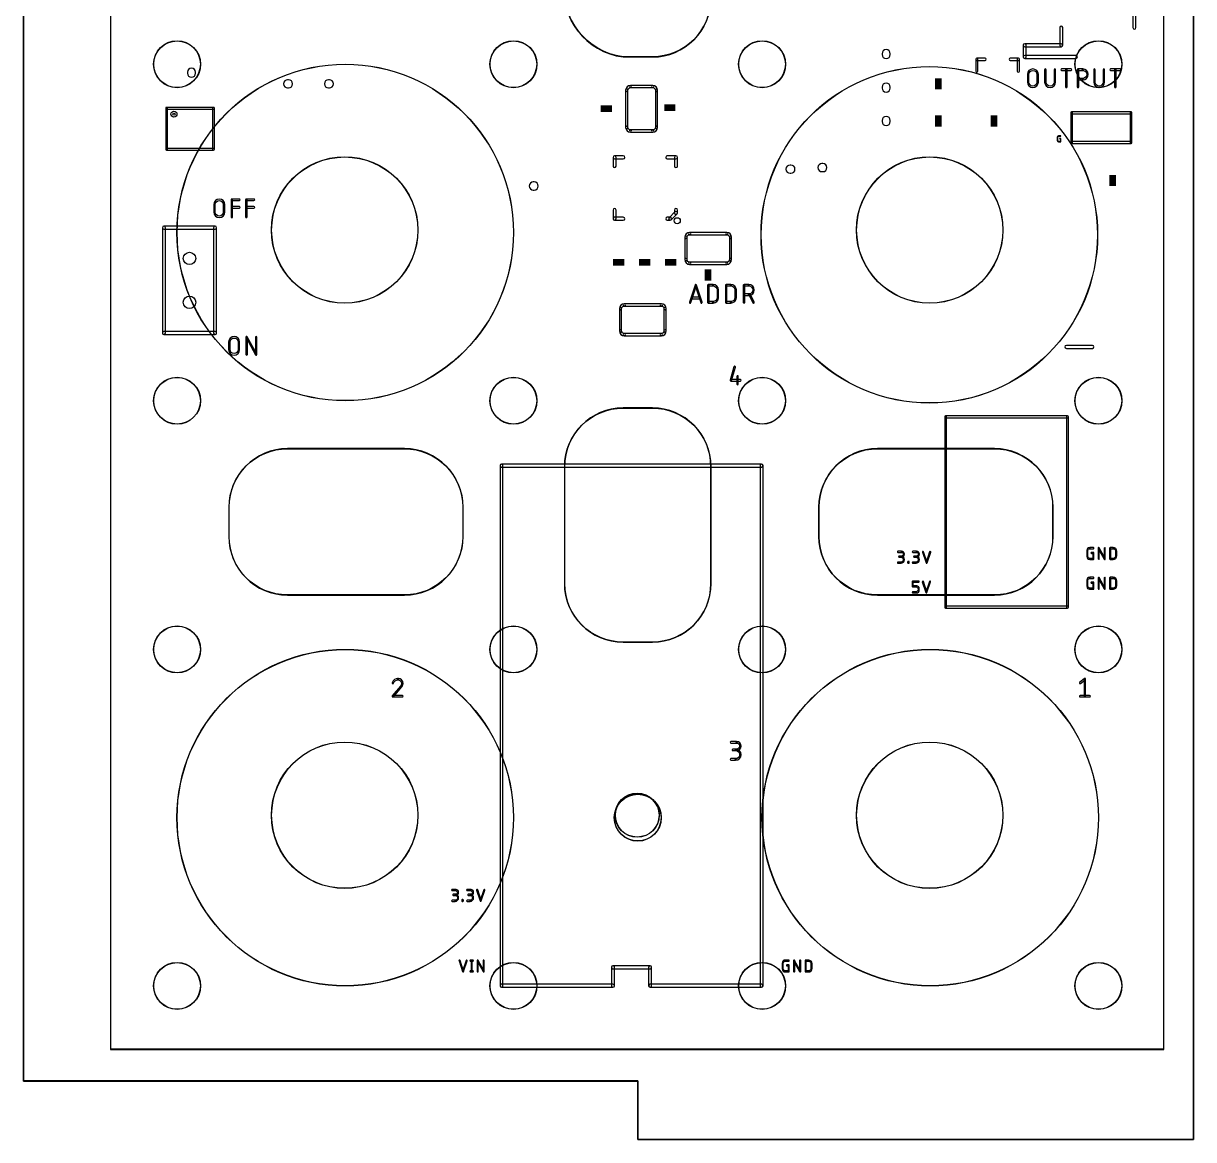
# Model space of a CAD drawing. Extents: x -4 to 80, y -3 to 161.
# Drawn here: x -3.9 to 76.1, y -3.1 to 73.2 of the extents above; entities that cross this region are included whole.
import ezdxf

# ---------------------------------------------------------------- set-up
doc = ezdxf.new("R2010")
doc.units = 0
for name, color, linetype in [('20', 31, 'CONTINUOUS'), ('21', 253, 'CONTINUOUS'), ('48', 253, 'CONTINUOUS')]:
    doc.layers.add(name, color=color, linetype=linetype)

# ---------------------------------------------------------------- blocks, each defined once
blk = doc.blocks.new('RECT')
blk.add_solid([(-0.5, -0.5), (0.5, -0.5), (-0.5, 0.5), (0.5, 0.5)])

msp = doc.modelspace()

# ---------------------------------------------------------------- linework, layer by layer
at = {"layer": '20'}
for points in [[(2.0983, 3.0944), (2.0983, 153.0944, 1), (2.0883, 153.0944), (2.0883, 3.0944, 1)], [(74.0883, 153.0944), (74.0883, 3.0944, 1), (74.0983, 3.0944), (74.0983, 153.0944, 1)], [(74.0933, 3.0994), (2.0933, 3.0994, 1), (2.0933, 3.0894), (74.0933, 3.0894, 1)]]:
    msp.add_lwpolyline(points, format="xyb", close=True, dxfattribs=at)
for centre, radius in [((18.0933, 59.0944), 5.005), ((18.0933, 59.0944), 4.995), ((58.0933, 59.0944), 5.005), ((58.0933, 59.0944), 4.995), ((7.481, 57.156), 0.425), ((7.481, 54.156), 0.425), ((18.0933, 19.0944), 5.005), ((18.0933, 19.0944), 4.995), ((58.0933, 19.0944), 5.005), ((58.0933, 19.0944), 4.995), ((38.0933, 19.0944), 1.505), ((38.0933, 19.0944), 1.495)]:
    msp.add_circle(centre, radius, dxfattribs=at)
at = {"layer": '21'}
for points in [[(72.1896, 72.93), (72.1896, 76.93, 1), (71.9864, 76.93), (71.9864, 72.93, 1)], [(66.9864, 72.93), (66.9864, 71.73, 1), (67.1896, 71.73), (67.1896, 72.93, 1)], [(54.8386, 71.1505), (54.8386, 71.0895, 1), (55.3974, 71.0895), (55.3974, 71.1505, 1)], [(67.088, 71.8316), (64.588, 71.8316, 1), (64.588, 71.6284), (67.088, 71.6284, 1)], [(64.4864, 71.73), (64.4864, 70.93, 1), (64.6896, 70.93), (64.6896, 71.73, 1)], [(61.3918, 69.9516), (61.3918, 70.7644, 1), (61.2394, 70.7644), (61.2394, 69.9516, 1)], [(61.3156, 70.6882), (61.8744, 70.6882, 1), (61.8744, 70.8406), (61.3156, 70.8406, 1)], [(63.6016, 70.6882), (64.1604, 70.6882, 1), (64.1604, 70.8406), (63.6016, 70.8406, 1)], [(64.0842, 70.7644), (64.0842, 69.9516, 1), (64.2366, 69.9516), (64.2366, 70.7644, 1)], [(64.588, 70.8284), (68.088, 70.8284, 1), (68.088, 71.0316), (64.588, 71.0316, 1)], [(7.8994, 69.8195), (7.8994, 69.8805, 1), (7.3406, 69.8805), (7.3406, 69.8195, 1)], [(65.4191, 69.7286, 1), (65.5207, 69.7286, 1), (64.77, 69.7286, 1), (64.8716, 69.7286, -1)], [(64.8716, 69.2094), (64.8716, 69.7286, 1), (64.77, 69.7286), (64.77, 69.2094, 1)], [(65.4191, 69.7286), (65.4191, 69.2094, 1), (65.5207, 69.2094), (65.5207, 69.7286, 1)], [(65.9511, 70.0532), (65.9511, 69.2094, 1), (66.0527, 69.2094), (66.0527, 70.0532, 1)], [(66.7018, 69.2094), (66.7018, 70.0532, 1), (66.6002, 70.0532), (66.6002, 69.2094, 1)], [(67.1068, 70.0024), (67.7559, 70.0024, 1), (67.7559, 70.104), (67.1068, 70.104, 1)], [(67.4821, 68.8848), (67.4821, 70.0532, 1), (67.3805, 70.0532), (67.3805, 68.8848, 1)], [(68.2794, 68.8848), (68.2794, 70.0532, 1), (68.1778, 70.0532), (68.1778, 68.8848, 1)], [(68.2286, 70.0024), (68.5532, 70.0024, 1), (68.5532, 70.104), (68.2286, 70.104, 1)], [(68.5532, 69.4549, 1), (68.5532, 69.3533, 1), (68.5532, 70.104, 1), (68.5532, 70.0024, -1)], [(69.3039, 70.0532), (69.3039, 69.2094, 1), (69.4055, 69.2094), (69.4055, 70.0532, 1)], [(70.0546, 69.2094), (70.0546, 70.0532, 1), (69.953, 70.0532), (69.953, 69.2094, 1)], [(70.4596, 70.0024), (71.1087, 70.0024, 1), (71.1087, 70.104), (70.4596, 70.104, 1)], [(70.8349, 68.8848), (70.8349, 70.0532, 1), (70.7333, 70.0532), (70.7333, 68.8848, 1)], [(14.2545, 69.3674), (14.1935, 69.3674, 1), (14.1935, 68.8086), (14.2545, 68.8086, 1)], [(16.9875, 68.8086), (17.0485, 68.8086, 1), (17.0485, 69.3674), (16.9875, 69.3674, 1)], [(37.634, 68.8288, 1), (37.634, 68.9812, 0.4142), (37.3038, 68.651, 1), (37.4562, 68.651, -0.4142)], [(39.158, 68.9812), (37.634, 68.9812, 1), (37.634, 68.8288), (39.158, 68.8288, 1)], [(39.3358, 68.651, 1), (39.4882, 68.651, 0.4142), (39.158, 68.9812, 1), (39.158, 68.8288, -0.4142)], [(54.8386, 68.8645), (54.8386, 68.8035, 1), (55.3974, 68.8035), (55.3974, 68.8645, 1)], [(64.8716, 69.2094, 1), (64.77, 69.2094, 1), (65.5207, 69.2094, 1), (65.4191, 69.2094, -1)], [(66.0527, 69.2094, 1), (65.9511, 69.2094, 1), (66.7018, 69.2094, 1), (66.6002, 69.2094, -1)], [(68.5532, 69.4549), (68.2286, 69.4549, 1), (68.2286, 69.3533), (68.5532, 69.3533, 1)], [(69.4055, 69.2094, 1), (69.3039, 69.2094, 1), (70.0546, 69.2094, 1), (69.953, 69.2094, -1)], [(37.4562, 66.111), (37.4562, 68.651, 1), (37.3038, 68.651), (37.3038, 66.111, 1)], [(39.3358, 68.651), (39.3358, 66.111, 1), (39.4882, 66.111), (39.4882, 68.651, 1)], [(5.92, 67.3525), (9.12, 67.3525, 1), (9.12, 67.4795), (5.92, 67.4795, 1)], [(5.9835, 64.616), (5.9835, 67.416, 1), (5.8565, 67.416), (5.8565, 64.616, 1)], [(9.0565, 67.416), (9.0565, 64.616, 1), (9.1835, 64.616), (9.1835, 67.416, 1)], [(54.8386, 66.5785), (54.8386, 66.5175, 1), (55.3974, 66.5175), (55.3974, 66.5785, 1)], [(67.8595, 65.075), (67.8595, 67.107, 1), (67.7325, 67.107), (67.7325, 65.075, 1)], [(67.796, 67.0435), (71.86, 67.0435, 1), (71.86, 67.1705), (67.796, 67.1705, 1)], [(71.7965, 67.107), (71.7965, 65.075, 1), (71.9235, 65.075), (71.9235, 67.107, 1)], [(37.4562, 66.111, 1), (37.3038, 66.111, 0.4142), (37.634, 65.7808, 1), (37.634, 65.9332, -0.4142)], [(39.158, 65.9332), (37.634, 65.9332, 1), (37.634, 65.7808), (39.158, 65.7808, 1)], [(39.158, 65.9332, 1), (39.158, 65.7808, 0.4142), (39.4882, 66.111, 1), (39.3358, 66.111, -0.4142)], [(66.9163, 65.5066, 1), (66.9163, 65.532, 0.4142), (66.8189, 65.4346, 1), (66.8443, 65.4346, -0.4142)], [(66.8443, 65.223), (66.8443, 65.4346, 1), (66.8189, 65.4346), (66.8189, 65.223, 1)], [(66.8443, 65.223, 1), (66.8189, 65.223, 0.4142), (66.9163, 65.1256, 1), (66.9163, 65.151, -0.4142)], [(66.9163, 65.5066), (67.0433, 65.5066, 1), (67.0433, 65.532), (66.9163, 65.532, 1)], [(67.0433, 65.151), (66.9163, 65.151, 1), (66.9163, 65.1256), (67.0433, 65.1256, 1)], [(66.9798, 65.3373), (67.0433, 65.3373, 1), (67.0433, 65.3627), (66.9798, 65.3627, 1)], [(67.0306, 65.35), (67.0306, 65.1383, 1), (67.056, 65.1383), (67.056, 65.35, 1)], [(71.86, 65.1385), (67.796, 65.1385, 1), (67.796, 65.0115), (71.86, 65.0115, 1)], [(9.12, 64.6795), (5.92, 64.6795, 1), (5.92, 64.5525), (9.12, 64.5525, 1)], [(36.543, 63.9624), (37.143, 63.9624, 1), (37.143, 64.1656), (36.543, 64.1656, 1)], [(36.4414, 64.064), (36.4414, 63.464, 1), (36.6446, 63.464), (36.6446, 64.064, 1)], [(40.743, 64.1656), (40.143, 64.1656, 1), (40.143, 63.9624), (40.743, 63.9624, 1)], [(40.6414, 64.064), (40.6414, 63.464, 1), (40.8446, 63.464), (40.8446, 64.064, 1)], [(48.6025, 63.5374), (48.5415, 63.5374, 1), (48.5415, 62.9786), (48.6025, 62.9786, 1)], [(50.7875, 63.6444), (50.7265, 63.6444, 1), (50.7265, 63.0856), (50.7875, 63.0856, 1)], [(30.9885, 61.8256), (31.0495, 61.8256, 1), (31.0495, 62.3844), (30.9885, 62.3844, 1)], [(9.7931, 60.8386, 1), (9.8947, 60.8386, 1), (9.144, 60.8386, 1), (9.2456, 60.8386, -1)], [(9.2456, 60.3194), (9.2456, 60.8386, 1), (9.144, 60.8386), (9.144, 60.3194, 1)], [(9.7931, 60.8386), (9.7931, 60.3194, 1), (9.8947, 60.3194), (9.8947, 60.8386, 1)], [(10.429, 59.9948), (10.429, 61.1632, 1), (10.3274, 61.1632), (10.3274, 59.9948, 1)], [(10.3782, 61.1124), (10.8974, 61.1124, 1), (10.8974, 61.214), (10.3782, 61.214, 1)], [(11.4196, 59.9948), (11.4196, 61.1632, 1), (11.318, 61.1632), (11.318, 59.9948, 1)], [(11.3688, 61.1124), (11.888, 61.1124, 1), (11.888, 61.214), (11.3688, 61.214, 1)], [(9.2456, 60.3194, 1), (9.144, 60.3194, 1), (9.8947, 60.3194, 1), (9.7931, 60.3194, -1)], [(10.3782, 60.5931), (10.8974, 60.5931, 1), (10.8974, 60.6947), (10.3782, 60.6947, 1)], [(11.3688, 60.5931), (11.888, 60.5931, 1), (11.888, 60.6947), (11.3688, 60.6947, 1)], [(36.6446, 59.864), (36.6446, 60.464, 1), (36.4414, 60.464), (36.4414, 59.864, 1)], [(40.6712, 60.3358), (40.2712, 59.9358, 1), (40.4148, 59.7922), (40.8148, 60.1922, 1)], [(40.8446, 60.264), (40.8446, 60.464, 1), (40.6414, 60.464), (40.6414, 60.264, 1)], [(9.231, 59.3576), (5.731, 59.3576, 1), (5.731, 59.1544), (9.231, 59.1544, 1)], [(5.6294, 59.256), (5.6294, 52.056, 1), (5.8326, 52.056), (5.8326, 59.256, 1)], [(9.3326, 52.056), (9.3326, 59.256, 1), (9.1294, 59.256), (9.1294, 52.056, 1)], [(36.543, 59.7624), (37.143, 59.7624, 1), (37.143, 59.9656), (36.543, 59.9656, 1)], [(40.343, 59.9656), (40.143, 59.9656, 1), (40.143, 59.7624), (40.343, 59.7624, 1)], [(41.679, 58.7778, 1), (41.679, 58.9302, 0.4142), (41.3488, 58.6, 1), (41.5012, 58.6, -0.4142)], [(41.5012, 57.076), (41.5012, 58.6, 1), (41.3488, 58.6), (41.3488, 57.076, 1)], [(41.679, 58.7778), (44.219, 58.7778, 1), (44.219, 58.9302), (41.679, 58.9302, 1)], [(44.3968, 58.6, 1), (44.5492, 58.6, 0.4142), (44.219, 58.9302, 1), (44.219, 58.7778, -0.4142)], [(44.5492, 57.076), (44.5492, 58.6, 1), (44.3968, 58.6), (44.3968, 57.076, 1)], [(41.5012, 57.076, 1), (41.3488, 57.076, 0.4142), (41.679, 56.7458, 1), (41.679, 56.8982, -0.4142)], [(44.219, 56.8982), (41.679, 56.8982, 1), (41.679, 56.7458), (44.219, 56.7458, 1)], [(44.219, 56.8982, 1), (44.219, 56.7458, 0.4142), (44.5492, 57.076, 1), (44.3968, 57.076, -0.4142)], [(41.755, 54.1367), (42.1445, 55.3051, 1), (42.0481, 55.3373), (41.6586, 54.1689, 1)], [(42.0481, 55.3051), (42.4375, 54.1367, 1), (42.5339, 54.1689), (42.1445, 55.3373, 1)], [(43.0036, 54.1528), (43.0036, 55.3212, 1), (42.902, 55.3212), (42.902, 54.1528, 1)], [(42.9528, 55.2704), (43.2774, 55.2704, 1), (43.2774, 55.372), (42.9528, 55.372, 1)], [(43.5511, 54.9966, 1), (43.6527, 54.9966, 0.4142), (43.2774, 55.372, 1), (43.2774, 55.2704, -0.4142)], [(44.2228, 54.1528), (44.2228, 55.3212, 1), (44.1212, 55.3212), (44.1212, 54.1528, 1)], [(44.172, 55.2704), (44.4966, 55.2704, 1), (44.4966, 55.372), (44.172, 55.372, 1)], [(44.7703, 54.9966, 1), (44.8719, 54.9966, 0.4142), (44.4966, 55.372, 1), (44.4966, 55.2704, -0.4142)], [(45.4494, 54.1528), (45.4494, 55.3212, 1), (45.3478, 55.3212), (45.3478, 54.1528, 1)], [(45.3986, 55.2704), (45.7231, 55.2704, 1), (45.7231, 55.372), (45.3986, 55.372, 1)], [(45.7231, 54.7229, 1), (45.7231, 54.6213, 1), (45.7231, 55.372, 1), (45.7231, 55.2704, -1)], [(42.3884, 54.4957), (41.8042, 54.4957, 1), (41.8042, 54.3941), (42.3884, 54.3941, 1)], [(43.2774, 54.2036, 1), (43.2774, 54.102, 0.4142), (43.6527, 54.4774, 1), (43.5511, 54.4774, -0.4142)], [(43.5511, 54.9966), (43.5511, 54.4774, 1), (43.6527, 54.4774), (43.6527, 54.9966, 1)], [(44.4966, 54.2036, 1), (44.4966, 54.102, 0.4142), (44.8719, 54.4774, 1), (44.7703, 54.4774, -0.4142)], [(44.7703, 54.9966), (44.7703, 54.4774, 1), (44.8719, 54.4774), (44.8719, 54.9966, 1)], [(45.7231, 54.7229), (45.3986, 54.7229, 1), (45.3986, 54.6213), (45.7231, 54.6213, 1)], [(46.0931, 54.1755), (45.8335, 54.6948, 1), (45.7426, 54.6494), (46.0022, 54.1301, 1)], [(37.207, 53.8998, 1), (37.207, 54.0522, 0.4142), (36.8768, 53.722, 1), (37.0292, 53.722, -0.4142)], [(37.0292, 52.198), (37.0292, 53.722, 1), (36.8768, 53.722), (36.8768, 52.198, 1)], [(37.207, 53.8998), (39.747, 53.8998, 1), (39.747, 54.0522), (37.207, 54.0522, 1)], [(39.9248, 53.722, 1), (40.0772, 53.722, 0.4142), (39.747, 54.0522, 1), (39.747, 53.8998, -0.4142)], [(40.0772, 52.198), (40.0772, 53.722, 1), (39.9248, 53.722), (39.9248, 52.198, 1)], [(43.2774, 54.2036), (42.9528, 54.2036, 1), (42.9528, 54.102), (43.2774, 54.102, 1)], [(44.4966, 54.2036), (44.172, 54.2036, 1), (44.172, 54.102), (44.4966, 54.102, 1)], [(5.731, 51.9544), (9.231, 51.9544, 1), (9.231, 52.1576), (5.731, 52.1576, 1)], [(37.0292, 52.198, 1), (36.8768, 52.198, 0.4142), (37.207, 51.8678, 1), (37.207, 52.0202, -0.4142)], [(39.747, 52.0202), (37.207, 52.0202, 1), (37.207, 51.8678), (39.747, 51.8678, 1)], [(39.747, 52.0202, 1), (39.747, 51.8678, 0.4142), (40.0772, 52.198, 1), (39.9248, 52.198, -0.4142)], [(10.8091, 51.4406, 1), (10.9107, 51.4406, 1), (10.16, 51.4406, 1), (10.2616, 51.4406, -1)], [(10.2616, 50.9214), (10.2616, 51.4406, 1), (10.16, 51.4406), (10.16, 50.9214, 1)], [(10.8091, 51.4406), (10.8091, 50.9214, 1), (10.9107, 50.9214), (10.9107, 51.4406, 1)], [(11.4427, 50.5968), (11.4427, 51.7652, 1), (11.3411, 51.7652), (11.3411, 50.5968, 1)], [(11.3475, 51.7405), (11.9966, 50.5721, 1), (12.0854, 50.6215), (11.4363, 51.7899, 1)], [(12.0918, 50.5968), (12.0918, 51.7652, 1), (11.9902, 51.7652), (11.9902, 50.5968, 1)], [(67.437, 51.0032), (69.215, 51.0032, 1), (69.215, 51.2064), (67.437, 51.2064, 1)], [(10.2616, 50.9214, 1), (10.16, 50.9214, 1), (10.9107, 50.9214, 1), (10.8091, 50.9214, -1)], [(44.7116, 49.7472), (44.452, 48.8384, 1), (44.5496, 48.8105), (44.8093, 49.7192, 1)], [(44.5008, 48.7736), (45.1499, 48.7736, 1), (45.1499, 48.8752), (44.5008, 48.8752, 1)], [(44.9044, 49.0841), (44.9044, 48.5648, 1), (45.006, 48.5648), (45.006, 49.0841, 1)], [(59.2449, 33.3175), (59.2449, 46.3285, 1), (59.1179, 46.3285), (59.1179, 33.3175, 1)], [(59.1814, 46.265), (67.5126, 46.265, 1), (67.5126, 46.392), (59.1814, 46.392, 1)], [(67.4491, 46.3285), (67.4491, 33.3175, 1), (67.5761, 33.3175), (67.5761, 46.3285, 1)], [(28.9176, 7.434), (28.9176, 42.994, 1), (28.7144, 42.994), (28.7144, 7.434, 1)], [(28.816, 42.8924), (46.596, 42.8924, 1), (46.596, 43.0956), (28.816, 43.0956, 1)], [(46.4944, 42.994), (46.4944, 7.434, 1), (46.6976, 7.434), (46.6976, 42.994, 1)], [(55.9181, 37.0586), (56.1636, 37.0586, 1), (56.1636, 37.1348), (55.9181, 37.1348, 1)], [(56.1636, 36.8074), (55.9999, 36.8074, 1), (55.9999, 36.7312), (56.1636, 36.7312, 1)], [(56.1227, 36.3982, 1), (56.1227, 36.322, 1), (56.1227, 36.8074, 1), (56.1227, 36.7312, -1)], [(56.1636, 36.8074, 1), (56.1636, 36.7312, 1), (56.1636, 37.1348, 1), (56.1636, 37.0586, -1)], [(56.9422, 37.0586), (57.1878, 37.0586, 1), (57.1878, 37.1348), (56.9422, 37.1348, 1)], [(57.1878, 36.8074), (57.0241, 36.8074, 1), (57.0241, 36.7312), (57.1878, 36.7312, 1)], [(57.1468, 36.3982, 1), (57.1468, 36.322, 1), (57.1468, 36.8074, 1), (57.1468, 36.7312, -1)], [(57.1878, 36.8074, 1), (57.1878, 36.7312, 1), (57.1878, 37.1348, 1), (57.1878, 37.0586, -1)], [(57.5967, 37.0847), (57.8422, 36.3481, 1), (57.9145, 36.3721), (57.669, 37.1087, 1)], [(57.9145, 36.3481), (58.16, 37.0847, 1), (58.0877, 37.1087), (57.8422, 36.3721, 1)], [(69.0358, 37.3126, 1), (69.0358, 37.3888, 0.4142), (68.834, 37.187, 1), (68.9102, 37.187, -0.4142)], [(68.9102, 36.7778), (68.9102, 37.187, 1), (68.834, 37.187), (68.834, 36.7778, 1)], [(68.9102, 36.7778, 1), (68.834, 36.7778, 0.4142), (69.0358, 36.576, 1), (69.0358, 36.6522, -0.4142)], [(69.0358, 37.3126), (69.2813, 37.3126, 1), (69.2813, 37.3888), (69.0358, 37.3888, 1)], [(69.1586, 36.9852), (69.2813, 36.9852, 1), (69.2813, 37.0614), (69.1586, 37.0614, 1)], [(69.2432, 37.0233), (69.2432, 36.6141, 1), (69.3194, 36.6141), (69.3194, 37.0233, 1)], [(69.6905, 36.6141), (69.6905, 37.3507, 1), (69.6143, 37.3507), (69.6143, 36.6141, 1)], [(69.6191, 37.3322), (70.0283, 36.5956, 1), (70.0949, 36.6326), (69.6857, 37.3692, 1)], [(70.0997, 36.6141), (70.0997, 37.3507, 1), (70.0235, 37.3507), (70.0235, 36.6141, 1)], [(70.4708, 36.6141), (70.4708, 37.3507, 1), (70.3946, 37.3507), (70.3946, 36.6141, 1)], [(70.4327, 37.3126), (70.6373, 37.3126, 1), (70.6373, 37.3888), (70.4327, 37.3888, 1)], [(70.8038, 37.1461, 1), (70.88, 37.1461, 0.4142), (70.6373, 37.3888, 1), (70.6373, 37.3126, -0.4142)], [(70.6373, 36.6522, 1), (70.6373, 36.576, 0.4142), (70.88, 36.8187, 1), (70.8038, 36.8187, -0.4142)], [(70.8038, 37.1461), (70.8038, 36.8187, 1), (70.88, 36.8187), (70.88, 37.1461, 1)], [(55.9181, 36.322), (56.1227, 36.322, 1), (56.1227, 36.3982), (55.9181, 36.3982, 1)], [(56.6524, 36.3601), (56.6524, 36.401, 1), (56.5762, 36.401), (56.5762, 36.3601, 1)], [(56.6143, 36.3629), (56.6552, 36.3629, 1), (56.6552, 36.4391), (56.6143, 36.4391, 1)], [(56.6552, 36.3982), (56.6143, 36.3982, 1), (56.6143, 36.322), (56.6552, 36.322, 1)], [(56.6171, 36.401), (56.6171, 36.3601, 1), (56.6933, 36.3601), (56.6933, 36.401, 1)], [(56.9422, 36.322), (57.1468, 36.322, 1), (57.1468, 36.3982), (56.9422, 36.3982, 1)], [(69.2813, 36.6522), (69.0358, 36.6522, 1), (69.0358, 36.576), (69.2813, 36.576, 1)], [(70.6373, 36.6522), (70.4327, 36.6522, 1), (70.4327, 36.576), (70.6373, 36.576, 1)], [(69.0358, 35.2806, 1), (69.0358, 35.3568, 0.4142), (68.834, 35.155, 1), (68.9102, 35.155, -0.4142)], [(69.0358, 35.2806), (69.2813, 35.2806, 1), (69.2813, 35.3568), (69.0358, 35.3568, 1)], [(69.6905, 34.5821), (69.6905, 35.3187, 1), (69.6143, 35.3187), (69.6143, 34.5821, 1)], [(69.6191, 35.3002), (70.0283, 34.5636, 1), (70.0949, 34.6006), (69.6857, 35.3372, 1)], [(70.0997, 34.5821), (70.0997, 35.3187, 1), (70.0235, 35.3187), (70.0235, 34.5821, 1)], [(70.4708, 34.5821), (70.4708, 35.3187, 1), (70.3946, 35.3187), (70.3946, 34.5821, 1)], [(70.4327, 35.2806), (70.6373, 35.2806, 1), (70.6373, 35.3568), (70.4327, 35.3568, 1)], [(70.8038, 35.1141, 1), (70.88, 35.1141, 0.4142), (70.6373, 35.3568, 1), (70.6373, 35.2806, -0.4142)], [(56.9722, 34.7373), (56.9722, 35.0647, 1), (56.896, 35.0647), (56.896, 34.7373, 1)], [(56.9341, 35.0266), (57.3433, 35.0266, 1), (57.3433, 35.1028), (56.9341, 35.1028, 1)], [(57.1796, 34.7754), (56.9341, 34.7754, 1), (56.9341, 34.6992), (57.1796, 34.6992, 1)], [(57.3052, 34.5736, 1), (57.3814, 34.5736, 0.4142), (57.1796, 34.7754, 1), (57.1796, 34.6992, -0.4142)], [(57.1796, 34.3662, 1), (57.1796, 34.29, 0.4142), (57.3814, 34.4918, 1), (57.3052, 34.4918, -0.4142)], [(57.3814, 34.4918), (57.3814, 34.5736, 1), (57.3052, 34.5736), (57.3052, 34.4918, 1)], [(57.5886, 35.0527), (57.8341, 34.3161, 1), (57.9064, 34.3401), (57.6608, 35.0767, 1)], [(57.9064, 34.3161), (58.1519, 35.0527, 1), (58.0796, 35.0767), (57.8341, 34.3401, 1)], [(68.9102, 34.7458), (68.9102, 35.155, 1), (68.834, 35.155), (68.834, 34.7458, 1)], [(68.9102, 34.7458, 1), (68.834, 34.7458, 0.4142), (69.0358, 34.544, 1), (69.0358, 34.6202, -0.4142)], [(69.2813, 34.6202), (69.0358, 34.6202, 1), (69.0358, 34.544), (69.2813, 34.544, 1)], [(69.1586, 34.9532), (69.2813, 34.9532, 1), (69.2813, 35.0294), (69.1586, 35.0294, 1)], [(69.2432, 34.9913), (69.2432, 34.5821, 1), (69.3194, 34.5821), (69.3194, 34.9913, 1)], [(70.6373, 34.6202), (70.4327, 34.6202, 1), (70.4327, 34.544), (70.6373, 34.544, 1)], [(70.6373, 34.6202, 1), (70.6373, 34.544, 0.4142), (70.88, 34.7867, 1), (70.8038, 34.7867, -0.4142)], [(70.8038, 35.1141), (70.8038, 34.7867, 1), (70.88, 34.7867), (70.88, 35.1141, 1)], [(56.9341, 34.29), (57.1796, 34.29, 1), (57.1796, 34.3662), (56.9341, 34.3662, 1)], [(67.5126, 33.381), (59.1814, 33.381, 1), (59.1814, 33.254), (67.5126, 33.254, 1)], [(21.7438, 28.3464, 1), (21.7438, 28.448, 0.3252), (21.3385, 28.1532, 1), (21.4351, 28.1219, -0.3252)], [(21.9851, 28.1051, 1), (22.0867, 28.1051, 0.4142), (21.7438, 28.448, 1), (21.7438, 28.3464, -0.4142)], [(21.9035, 27.9147, 1), (21.9736, 27.8411, 0.2053), (22.0867, 28.1051, 1), (21.9851, 28.1051, -0.2053)], [(68.4085, 28.0979), (68.7331, 28.3575, 1), (68.6696, 28.4369), (68.3451, 28.1772, 1)], [(68.6506, 28.3972), (68.6506, 27.2288, 1), (68.7522, 27.2288), (68.7522, 28.3972, 1)], [(21.8998, 27.9108), (21.3481, 27.2617, 1), (21.4255, 27.1959), (21.9773, 27.845, 1)], [(21.3868, 27.178), (22.0359, 27.178, 1), (22.0359, 27.2796), (21.3868, 27.2796, 1)], [(68.3768, 27.178), (69.0259, 27.178, 1), (69.0259, 27.2796), (68.3768, 27.2796, 1)], [(44.5008, 24.0284), (44.8903, 24.0284, 1), (44.8903, 24.13), (44.5008, 24.13, 1)], [(44.8903, 23.6107, 1), (44.8903, 23.5091, 1), (44.8903, 24.13, 1), (44.8903, 24.0284, -1)], [(44.8903, 23.6107), (44.6306, 23.6107, 1), (44.6306, 23.5091), (44.8903, 23.5091, 1)], [(44.8254, 22.9616, 1), (44.8254, 22.86, 1), (44.8254, 23.6107, 1), (44.8254, 23.5091, -1)], [(44.5008, 22.86), (44.8254, 22.86, 1), (44.8254, 22.9616), (44.5008, 22.9616, 1)], [(25.4381, 13.9446), (25.6836, 13.9446, 1), (25.6836, 14.0208), (25.4381, 14.0208, 1)], [(25.6836, 13.6934), (25.5199, 13.6934, 1), (25.5199, 13.6172), (25.6836, 13.6172, 1)], [(25.6427, 13.2842, 1), (25.6427, 13.208, 1), (25.6427, 13.6934, 1), (25.6427, 13.6172, -1)], [(25.6836, 13.6934, 1), (25.6836, 13.6172, 1), (25.6836, 14.0208, 1), (25.6836, 13.9446, -1)], [(26.4622, 13.9446), (26.7078, 13.9446, 1), (26.7078, 14.0208), (26.4622, 14.0208, 1)], [(26.7078, 13.6934), (26.5441, 13.6934, 1), (26.5441, 13.6172), (26.7078, 13.6172, 1)], [(26.6668, 13.2842, 1), (26.6668, 13.208, 1), (26.6668, 13.6934, 1), (26.6668, 13.6172, -1)], [(26.7078, 13.6934, 1), (26.7078, 13.6172, 1), (26.7078, 14.0208, 1), (26.7078, 13.9446, -1)], [(27.1167, 13.9707), (27.3622, 13.2341, 1), (27.4345, 13.2581), (27.189, 13.9947, 1)], [(27.4345, 13.2341), (27.68, 13.9707, 1), (27.6077, 13.9947), (27.3622, 13.2581, 1)], [(25.4381, 13.208), (25.6427, 13.208, 1), (25.6427, 13.2842), (25.4381, 13.2842, 1)], [(26.1724, 13.2461), (26.1724, 13.287, 1), (26.0962, 13.287), (26.0962, 13.2461, 1)], [(26.1343, 13.2489), (26.1752, 13.2489, 1), (26.1752, 13.3251), (26.1343, 13.3251, 1)], [(26.1752, 13.2842), (26.1343, 13.2842, 1), (26.1343, 13.208), (26.1752, 13.208, 1)], [(26.1371, 13.287), (26.1371, 13.2461, 1), (26.2133, 13.2461), (26.2133, 13.287, 1)], [(26.4622, 13.208), (26.6668, 13.208, 1), (26.6668, 13.2842), (26.4622, 13.2842, 1)], [(25.91, 9.1447), (26.1555, 8.4081, 1), (26.2278, 8.4321), (25.9822, 9.1687, 1)], [(26.2278, 8.4081), (26.4733, 9.1447, 1), (26.401, 9.1687), (26.1555, 8.4321, 1)], [(26.695, 9.1186), (26.8587, 9.1186, 1), (26.8587, 9.1948), (26.695, 9.1948, 1)], [(26.7387, 9.1567), (26.7387, 8.4201, 1), (26.8149, 8.4201), (26.8149, 9.1567, 1)], [(27.2199, 8.4201), (27.2199, 9.1567, 1), (27.1437, 9.1567), (27.1437, 8.4201, 1)], [(27.1485, 9.1382), (27.5578, 8.4016, 1), (27.6244, 8.4386), (27.2151, 9.1752, 1)], [(27.6292, 8.4201), (27.6292, 9.1567, 1), (27.553, 9.1567), (27.553, 8.4201, 1)], [(38.976, 8.8056), (36.436, 8.8056, 1), (36.436, 8.6024), (38.976, 8.6024, 1)], [(36.3344, 8.704), (36.3344, 7.434, 1), (36.5376, 7.434), (36.5376, 8.704, 1)], [(39.0776, 7.434), (39.0776, 8.704, 1), (38.8744, 8.704), (38.8744, 7.434, 1)], [(48.2078, 9.1186, 1), (48.2078, 9.1948, 0.4142), (48.006, 8.993, 1), (48.0822, 8.993, -0.4142)], [(48.0822, 8.5838), (48.0822, 8.993, 1), (48.006, 8.993), (48.006, 8.5838, 1)], [(48.2078, 9.1186), (48.4533, 9.1186, 1), (48.4533, 9.1948), (48.2078, 9.1948, 1)], [(48.3306, 8.7912), (48.4533, 8.7912, 1), (48.4533, 8.8674), (48.3306, 8.8674, 1)], [(48.4152, 8.8293), (48.4152, 8.4201, 1), (48.4914, 8.4201), (48.4914, 8.8293, 1)], [(48.8625, 8.4201), (48.8625, 9.1567, 1), (48.7863, 9.1567), (48.7863, 8.4201, 1)], [(48.7911, 9.1382), (49.2003, 8.4016, 1), (49.2669, 8.4386), (48.8577, 9.1752, 1)], [(49.2717, 8.4201), (49.2717, 9.1567, 1), (49.1955, 9.1567), (49.1955, 8.4201, 1)], [(49.6428, 8.4201), (49.6428, 9.1567, 1), (49.5666, 9.1567), (49.5666, 8.4201, 1)], [(49.6047, 9.1186), (49.8093, 9.1186, 1), (49.8093, 9.1948), (49.6047, 9.1948, 1)], [(49.9758, 8.9521, 1), (50.052, 8.9521, 0.4142), (49.8093, 9.1948, 1), (49.8093, 9.1186, -0.4142)], [(49.9758, 8.9521), (49.9758, 8.6247, 1), (50.052, 8.6247), (50.052, 8.9521, 1)], [(26.695, 8.382), (26.8587, 8.382, 1), (26.8587, 8.4582), (26.695, 8.4582, 1)], [(48.0822, 8.5838, 1), (48.006, 8.5838, 0.4142), (48.2078, 8.382, 1), (48.2078, 8.4582, -0.4142)], [(48.4533, 8.4582), (48.2078, 8.4582, 1), (48.2078, 8.382), (48.4533, 8.382, 1)], [(49.8093, 8.4582), (49.6047, 8.4582, 1), (49.6047, 8.382), (49.8093, 8.382, 1)], [(49.8093, 8.4582, 1), (49.8093, 8.382, 0.4142), (50.052, 8.6247, 1), (49.9758, 8.6247, -0.4142)], [(36.436, 7.5356), (28.816, 7.5356, 1), (28.816, 7.3324), (36.436, 7.3324, 1)], [(46.596, 7.5356), (38.976, 7.5356, 1), (38.976, 7.3324), (46.596, 7.3324, 1)]]:
    msp.add_lwpolyline(points, format="xyb", close=True, dxfattribs=at)
for centre, radius in [((6.42, 67.016), 0.2049), ((6.42, 67.016), 0.0779), ((40.8274, 59.7288), 0.2095)]:
    msp.add_circle(centre, radius, dxfattribs=at)
at = {"layer": '48'}
for points in [[(-3.864, 0.928), (-3.864, 78.928, 1), (-3.874, 78.928), (-3.874, 0.928, 1)], [(76.126, 78.928), (76.126, -3.072, 1), (76.136, -3.072), (76.136, 78.928, 1)], [(33.136, 76.1184, 1), (33.126, 76.1196, 0.4142), (37.1304, 70.923, 1), (37.1316, 70.933, -0.4142)], [(39.131, 70.933, 1), (39.131, 70.923, 0.4142), (43.136, 74.928, 1), (43.126, 74.928, -0.4142)], [(37.131, 70.923), (39.131, 70.923, 1), (39.131, 70.933), (37.131, 70.933, 1)], [(37.131, 46.923, 1), (37.131, 46.933, 0.4142), (33.126, 42.928, 1), (33.136, 42.928, -0.4142)], [(39.131, 46.933), (37.131, 46.933, 1), (37.131, 46.923), (39.131, 46.923, 1)], [(43.126, 42.928, 1), (43.136, 42.928, 0.4142), (39.131, 46.933, 1), (39.131, 46.923, -0.4142)], [(14.1812, 44.1411, 1), (14.1812, 44.1511, 0.4142), (10.1762, 40.1461, 1), (10.1862, 40.1461, -0.4142)], [(22.1812, 44.1511), (14.1812, 44.1511, 1), (14.1812, 44.1411), (22.1812, 44.1411, 1)], [(26.1762, 40.1461, 1), (26.1862, 40.1461, 0.4142), (22.1812, 44.1511, 1), (22.1812, 44.1411, -0.4142)], [(54.5171, 44.1411, 1), (54.5171, 44.1511, 0.4142), (50.5121, 40.1461, 1), (50.5221, 40.1461, -0.4142)], [(54.5171, 44.1411), (62.5171, 44.1411, 1), (62.5171, 44.1511), (54.5171, 44.1511, 1)], [(66.5121, 40.1461, 1), (66.5221, 40.1461, 0.4142), (62.5171, 44.1511, 1), (62.5171, 44.1411, -0.4142)], [(33.126, 42.928), (33.126, 34.928, 1), (33.136, 34.928), (33.136, 42.928, 1)], [(43.136, 34.928), (43.136, 42.928, 1), (43.126, 42.928), (43.126, 34.928, 1)], [(10.1762, 40.1461), (10.1762, 38.1461, 1), (10.1862, 38.1461), (10.1862, 40.1461, 1)], [(26.1862, 38.1461), (26.1862, 40.1461, 1), (26.1762, 40.1461), (26.1762, 38.1461, 1)], [(50.5221, 38.1461), (50.5221, 40.1461, 1), (50.5121, 40.1461), (50.5121, 38.1461, 1)], [(66.5121, 40.1461), (66.5121, 38.1461, 1), (66.5221, 38.1461), (66.5221, 40.1461, 1)], [(10.1862, 38.1461, 1), (10.1762, 38.1461, 0.4142), (14.1812, 34.1411, 1), (14.1812, 34.1511, -0.4142)], [(22.1812, 34.1511, 1), (22.1812, 34.1411, 0.4142), (26.1862, 38.1461, 1), (26.1762, 38.1461, -0.4142)], [(50.5221, 38.1461, 1), (50.5121, 38.1461, 0.4142), (54.5171, 34.1411, 1), (54.5171, 34.1511, -0.4142)], [(62.5171, 34.1511, 1), (62.5171, 34.1411, 0.4142), (66.5221, 38.1461, 1), (66.5121, 38.1461, -0.4142)], [(33.136, 34.928, 1), (33.126, 34.928, 0.4142), (37.131, 30.923, 1), (37.131, 30.933, -0.4142)], [(39.131, 30.933, 1), (39.131, 30.923, 0.4142), (43.136, 34.928, 1), (43.126, 34.928, -0.4142)], [(14.1812, 34.1411), (22.1812, 34.1411, 1), (22.1812, 34.1511), (14.1812, 34.1511, 1)], [(62.5171, 34.1511), (54.5171, 34.1511, 1), (54.5171, 34.1411), (62.5171, 34.1411, 1)], [(37.131, 30.923), (39.131, 30.923, 1), (39.131, 30.933), (37.131, 30.933, 1)], [(38.131, 0.933), (-3.869, 0.933, 1), (-3.869, 0.923), (38.131, 0.923, 1)], [(38.136, -3.072), (38.136, 0.928, 1), (38.126, 0.928), (38.126, -3.072, 1)], [(76.131, -3.067), (38.131, -3.067, 1), (38.131, -3.077), (76.131, -3.077, 1)]]:
    msp.add_lwpolyline(points, format="xyb", close=True, dxfattribs=at)
for centre, radius in [((6.631, 70.428), 1.605), ((6.631, 70.428), 1.595), ((29.631, 70.428), 1.605), ((29.631, 70.428), 1.595), ((46.631, 70.428), 1.605), ((46.631, 70.428), 1.595), ((69.631, 70.428), 1.605), ((69.631, 70.428), 1.595), ((18.131, 58.928), 11.505), ((18.131, 58.928), 11.495), ((58.067, 58.768), 11.505), ((58.067, 58.768), 11.495), ((6.631, 47.428), 1.605), ((6.631, 47.428), 1.595), ((29.631, 47.428), 1.605), ((29.631, 47.428), 1.595), ((46.631, 47.428), 1.605), ((46.631, 47.428), 1.595), ((69.631, 47.428), 1.605), ((69.631, 47.428), 1.595), ((6.631, 30.428), 1.605), ((6.631, 30.428), 1.595), ((29.631, 30.428), 1.605), ((29.631, 30.428), 1.595), ((46.631, 30.428), 1.605), ((46.631, 30.428), 1.595), ((69.631, 30.428), 1.605), ((69.631, 30.428), 1.595), ((18.131, 18.928), 11.505), ((18.131, 18.928), 11.495), ((58.131, 18.928), 11.505), ((58.131, 18.928), 11.495), ((38.131, 18.928), 1.605), ((38.131, 18.928), 1.595), ((6.631, 7.428), 1.605), ((6.631, 7.428), 1.595), ((29.631, 7.428), 1.605), ((29.631, 7.428), 1.595), ((46.631, 7.428), 1.605), ((46.631, 7.428), 1.595), ((69.631, 7.428), 1.605), ((69.631, 7.428), 1.595)]:
    msp.add_circle(centre, radius, dxfattribs=at)

# ---------------------------------------------------------------- block references
at = {"layer": '21', "xscale": 0.4572, "yscale": 0.762}
for p, rotation in [((58.674, 69.088), 180), ((35.983, 67.387), 90), ((40.323, 67.459), 90), ((58.674, 66.548), 180), ((62.484, 66.548), 180), ((70.612, 62.484), 180), ((36.83, 56.896), 270), ((38.608, 56.896), 270), ((40.386, 56.896), 270)]:
    msp.add_blockref('RECT', p, dxfattribs=dict(at, rotation=rotation))
msp.add_blockref('RECT', (42.941, 56.024), dxfattribs=at)

doc.saveas('drawing.dxf')
